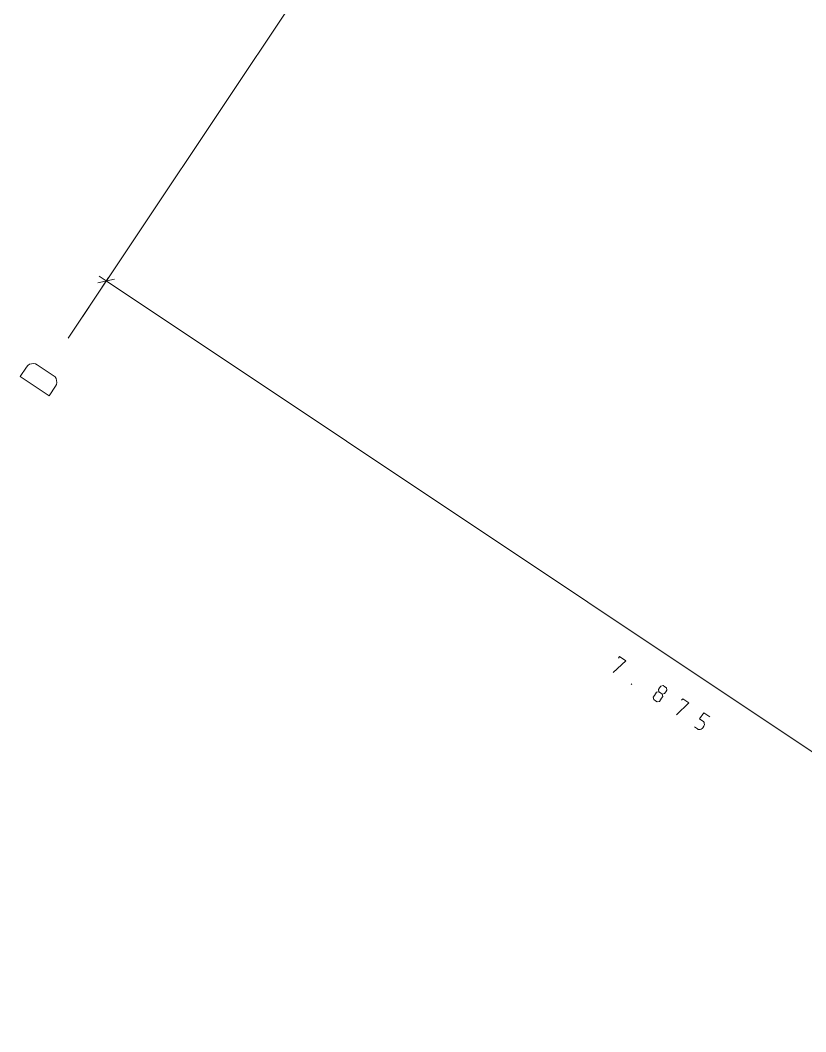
# Model space of a CAD drawing. Header units: metres. Extents: x 2680829 to 2680940, y 1252358 to 1252483.
# Drawn here: x 2680861.69 to 2680866.26, y 1252370.76 to 1252376.64 of the extents above; entities that cross this region are included whole.
import ezdxf

# ---------------------------------------------------------------- set-up
doc = ezdxf.new("R2010")
doc.units = ezdxf.units.M
doc.layers.add('bemassung', color=7, linetype='Continuous', lineweight=13)
doc.layers.add('etappierung', color=7, linetype='Continuous')

msp = doc.modelspace()

# ---------------------------------------------------------------- linework, layer by layer
at = {"layer": 'bemassung'}
for p, q in [((2680861.7479, 1252374.6411), (2680861.7376, 1252374.6342)), ((2680861.7595, 1252374.6434), (2680861.7479, 1252374.6411)), ((2680861.7711, 1252374.6457), (2680861.7595, 1252374.6434)), ((2680861.7832, 1252374.6433), (2680861.7711, 1252374.6457)), ((2680861.7931, 1252374.6367), (2680861.7832, 1252374.6433)), ((2680861.8861, 1252374.5746), (2680861.7931, 1252374.6367)), ((2680861.731, 1252374.6243), (2680861.6938, 1252374.5685)), ((2680861.7376, 1252374.6342), (2680861.731, 1252374.6243)), ((2680861.6938, 1252374.5685), (2680861.8613, 1252374.4567)), ((2680861.896, 1252374.568), (2680861.8861, 1252374.5746)), ((2680861.9029, 1252374.5578), (2680861.896, 1252374.568)), ((2680861.8985, 1252374.5126), (2680861.9051, 1252374.5224)), ((2680861.9052, 1252374.5461), (2680861.9029, 1252374.5578)), ((2680861.9051, 1252374.5224), (2680861.9075, 1252374.5345)), ((2680861.9075, 1252374.5345), (2680861.9052, 1252374.5461)), ((2680861.8613, 1252374.4567), (2680861.8985, 1252374.5126)), ((2680865.1733, 1252372.9302), (2680865.1794, 1252372.9393)), ((2680865.1794, 1252372.9393), (2680865.2156, 1252372.9151)), ((2680865.2156, 1252372.9151), (2680865.143, 1252372.8456)), ((2680865.2473, 1252372.776), (2680865.2503, 1252372.7805)), ((2680865.4121, 1252372.7578), (2680865.4054, 1252372.7478)), ((2680865.4187, 1252372.7678), (2680865.4121, 1252372.7578)), ((2680865.4323, 1252372.7705), (2680865.4187, 1252372.7678)), ((2680865.4423, 1252372.7638), (2680865.4323, 1252372.7705)), ((2680865.4523, 1252372.7571), (2680865.4423, 1252372.7638)), ((2680865.455, 1252372.7436), (2680865.4523, 1252372.7571)), ((2680865.3818, 1252372.7124), (2680865.3751, 1252372.7024)), ((2680865.3751, 1252372.7024), (2680865.3778, 1252372.6889)), ((2680865.3878, 1252372.7215), (2680865.3818, 1252372.7124)), ((2680865.3945, 1252372.7315), (2680865.3878, 1252372.7215)), ((2680865.4081, 1252372.7342), (2680865.3945, 1252372.7315)), ((2680865.4054, 1252372.7478), (2680865.4081, 1252372.7342)), ((2680865.4181, 1252372.7275), (2680865.4081, 1252372.7342)), ((2680865.4281, 1252372.7209), (2680865.4181, 1252372.7275)), ((2680865.4181, 1252372.6882), (2680865.4241, 1252372.6973)), ((2680865.4241, 1252372.6973), (2680865.4308, 1252372.7073)), ((2680865.4281, 1252372.7209), (2680865.4416, 1252372.7236)), ((2680865.4308, 1252372.7073), (2680865.4281, 1252372.7209)), ((2680865.4416, 1252372.7236), (2680865.4483, 1252372.7336)), ((2680865.4483, 1252372.7336), (2680865.455, 1252372.7436)), ((2680865.5405, 1252372.6852), (2680865.5465, 1252372.6942)), ((2680865.5465, 1252372.6942), (2680865.5828, 1252372.67)), ((2680865.3778, 1252372.6889), (2680865.3878, 1252372.6822)), ((2680865.3878, 1252372.6822), (2680865.3978, 1252372.6755)), ((2680865.3978, 1252372.6755), (2680865.4114, 1252372.6782)), ((2680865.4114, 1252372.6782), (2680865.4181, 1252372.6882)), ((2680865.5828, 1252372.67), (2680865.5102, 1252372.6005)), ((2680865.6689, 1252372.6125), (2680865.6447, 1252372.5763)), ((2680865.6447, 1252372.5763), (2680865.6629, 1252372.5642)), ((2680865.7052, 1252372.5883), (2680865.6689, 1252372.6125)), ((2680865.6326, 1252372.5188), (2680865.6145, 1252372.5309)), ((2680865.6374, 1252372.5156), (2680865.6326, 1252372.5188)), ((2680865.6596, 1252372.5201), (2680865.6546, 1252372.5167)), ((2680865.6628, 1252372.5249), (2680865.6596, 1252372.5201)), ((2680865.6689, 1252372.5339), (2680865.6628, 1252372.5249)), ((2680865.6629, 1252372.5642), (2680865.6677, 1252372.561)), ((2680865.6677, 1252372.561), (2680865.671, 1252372.556)), ((2680865.6721, 1252372.5387), (2680865.6689, 1252372.5339)), ((2680865.671, 1252372.556), (2680865.6721, 1252372.5503)), ((2680865.6721, 1252372.5503), (2680865.6733, 1252372.5446)), ((2680865.6733, 1252372.5446), (2680865.6721, 1252372.5387)), ((2680865.6433, 1252372.5145), (2680865.6374, 1252372.5156)), ((2680865.649, 1252372.5156), (2680865.6433, 1252372.5145)), ((2680865.6546, 1252372.5167), (2680865.649, 1252372.5156))]:
    msp.add_line(p, q, dxfattribs=at)
at = {"layer": 'etappierung', "color": 5, "lineweight": 9}
msp.add_line((2680915.9413, 1252455.6556), (2680861.9718, 1252374.7926), dxfattribs=at)
at = {"layer": 'etappierung', "color": 5, "lineweight": 5}
for p, q in [((2680862.2076, 1252375.146), (2680862.055, 1252374.9173)), ((2680862.2427, 1252375.1349), (2680862.1447, 1252375.1154)), ((2680862.1937, 1252375.1252), (2680862.1521, 1252375.1529)), ((2680868.7408, 1252370.7555), (2680862.1937, 1252375.1252))]:
    msp.add_line(p, q, dxfattribs=at)

doc.saveas('drawing.dxf')
